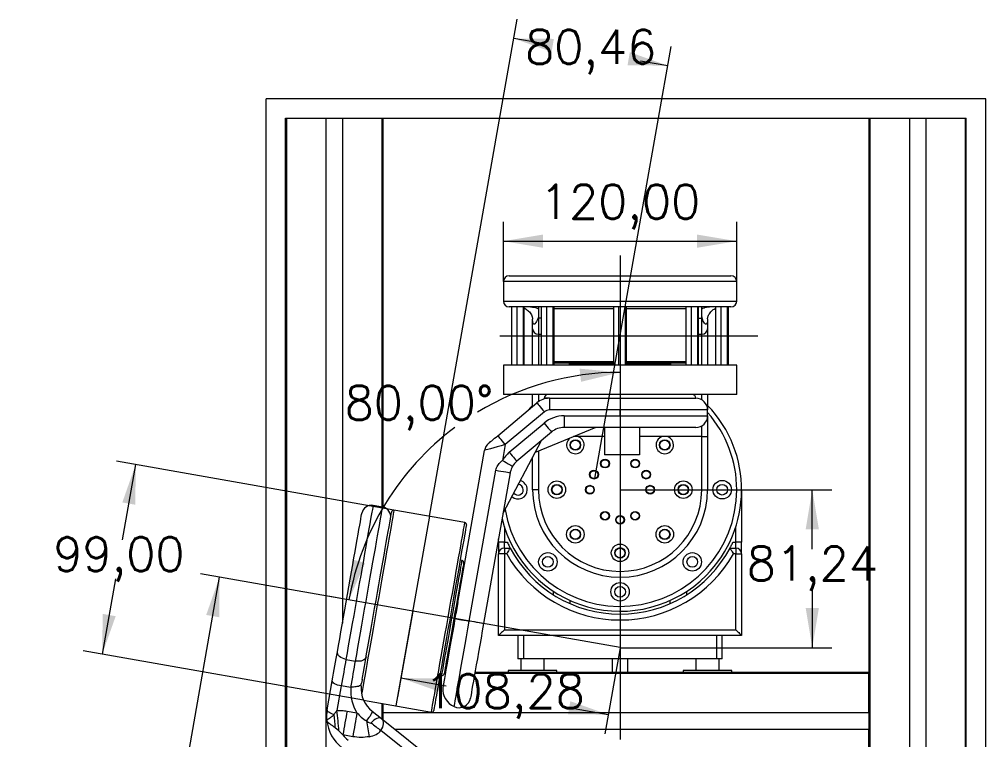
# Model space of a CAD drawing. Header units: millimetres. Extents: x 0 to 1189, y 0 to 841.
# Drawn here: x 340.1 to 439.5, y 567.4 to 641.5 of the extents above; entities that cross this region are included whole.
import ezdxf

# ---------------------------------------------------------------- set-up
doc = ezdxf.new("R2010")
doc.units = ezdxf.units.MM
doc.layers.get('0').update_dxf_attribs({"lineweight": 18})
doc.layers.add('尺寸线层', color=3, linetype='Continuous', lineweight=18)
doc.styles.get("Standard").update_dxf_attribs({"font": 'txt.shx'})
doc.dimstyles.new('ISO-25', dxfattribs={"dimtxt": 2.5, "dimasz": 2.5, "dimexe": 1.25, "dimexo": 0.625, "dimtad": 1, "dimtxsty": 'Standard', "dimcen": 2.5, "dimdle": 5, "dimadec": 0, "dimazin": 0, "dimtfac": 1, "dimtmove": 0, "dimatfit": 3, "dimfxl": 1, "dimarcsym": 0})

# ---------------------------------------------------------------- blocks, each defined once
blk = doc.blocks.new('*X2')
at = {"layer": '尺寸线层', "linetype": 'Continuous', "transparency": 16777216}
for points in [[(389.874, 618.71), (393.954, 619.39), (393.954, 618.03)], [(413.874, 618.71), (409.794, 619.39), (409.794, 618.03)]]:
    blk.add_hatch(color=0, dxfattribs=at).paths.add_polyline_path(points, flags=0)
at = {"layer": '尺寸线层', "color": 0, "linetype": 'Continuous', "transparency": 16777216}
for p, q in [((389.874, 614.548), (389.874, 620.71)), ((413.874, 614.548), (413.874, 620.71)), ((389.874, 618.71), (413.874, 618.71))]:
    blk.add_line(p, q, dxfattribs=at)
at = {"layer": '尺寸线层', "color": 0, "transparency": 16777216, "insert": (401.874, 622.234), "char_height": 3.5, "width": 24, "attachment_point": 5}
blk.add_mtext('120,00', dxfattribs=at)
blk = doc.blocks.new('*X3')
at = {"layer": '尺寸线层', "linetype": 'Continuous', "transparency": 16777216}
for points in [[(352.059, 595.738), (352.021, 591.602), (350.681, 591.838)], [(348.621, 576.238), (349.999, 580.138), (348.66, 580.375)]]:
    blk.add_hatch(color=0, dxfattribs=at).paths.add_polyline_path(points, flags=0)
at = {"layer": '尺寸线层', "color": 0, "linetype": 'Continuous', "transparency": 16777216}
for p, q in [((378.622, 591.054), (350.09, 596.085)), ((350.693, 587.988), (352.059, 595.738)), ((349.988, 583.988), (348.621, 576.238)), ((375.494, 571.5), (346.652, 576.586))]:
    blk.add_line(p, q, dxfattribs=at)
at = {"layer": '尺寸线层', "color": 0, "transparency": 16777216, "insert": (350.34, 585.988), "char_height": 3.5, "width": 20.5, "attachment_point": 5}
blk.add_mtext('99,00', dxfattribs=at)
blk = doc.blocks.new('*X4')
at = {"layer": '尺寸线层', "linetype": 'Continuous', "transparency": 16777216}
for points in [[(401.874, 605.218), (397.857, 604.246), (397.71, 605.597)], [(373.988, 581.818), (375.642, 585.605), (374.337, 585.984)]]:
    blk.add_hatch(color=0, dxfattribs=at).paths.add_polyline_path(points, flags=0)
at = {"layer": '尺寸线层', "color": 0, "linetype": 'Continuous', "transparency": 16777216}
blk.add_line((373.752, 581.86), (372.018, 582.166), dxfattribs=at)
for start, end in [(90, 121.21572), (126.91469, 170.00015)]:
    blk.add_arc((401.874, 576.901), 28.316, start, end, dxfattribs=at)
at = {"layer": '尺寸线层', "color": 0, "transparency": 16777216, "insert": (381.199, 601.541), "char_height": 3.5, "width": 24, "attachment_point": 5}
blk.add_mtext('80,00%%D', dxfattribs=at)
blk = doc.blocks.new('*X5')
at = {"layer": '尺寸线层', "linetype": 'Continuous', "transparency": 16777216}
for points in [[(390.932, 639.557), (395.068, 639.518), (394.832, 638.179)], [(406.778, 636.763), (402.878, 638.141), (402.642, 636.801)]]:
    blk.add_hatch(color=0, dxfattribs=at).paths.add_polyline_path(points, flags=0)
at = {"layer": '尺寸线层', "color": 0, "linetype": 'Continuous', "transparency": 16777216}
for p, q in [((382.266, 590.411), (391.279, 641.526)), ((393.73, 639.063), (390.932, 639.557)), ((404.319, 622.817), (407.126, 638.732)), ((403.98, 637.256), (406.778, 636.763))]:
    blk.add_line(p, q, dxfattribs=at)
at = {"layer": '尺寸线层', "color": 0, "transparency": 16777216, "insert": (398.855, 638.16), "char_height": 3.5, "width": 20.5, "attachment_point": 5}
blk.add_mtext('80,46', dxfattribs=at)
blk = doc.blocks.new('*X6')
at = {"layer": '尺寸线层', "linetype": 'Continuous', "transparency": 16777216}
for points in [[(360.686, 584.164), (359.308, 580.264), (360.647, 580.028)], [(351.57, 532.461), (351.609, 536.597), (352.948, 536.361)]]:
    blk.add_hatch(color=0, dxfattribs=at).paths.add_polyline_path(points, flags=0)
at = {"layer": '尺寸线层', "color": 0, "linetype": 'Continuous', "transparency": 16777216}
for p, q in [((373.752, 581.86), (358.717, 584.511)), ((356.481, 560.312), (360.686, 584.164)), ((355.775, 556.312), (351.57, 532.461)), ((367.836, 529.593), (349.6, 532.809))]:
    blk.add_line(p, q, dxfattribs=at)
at = {"layer": '尺寸线层', "color": 0, "transparency": 16777216, "insert": (356.128, 558.312), "char_height": 3.5, "width": 25, "attachment_point": 5}
blk.add_mtext('262,50', dxfattribs=at)
blk = doc.blocks.new('*X8')
at = {"layer": '尺寸线层', "linetype": 'Continuous', "transparency": 16777216}
for points in [[(379.333, 573.776), (383.469, 573.737), (383.233, 572.398)], [(400.66, 570.015), (396.76, 571.393), (396.524, 570.054)]]:
    blk.add_hatch(color=0, dxfattribs=at).paths.add_polyline_path(points, flags=0)
at = {"layer": '尺寸线层', "color": 0, "linetype": 'Continuous', "transparency": 16777216}
for p, q in [((380.547, 580.662), (378.985, 571.806)), ((401.874, 576.901), (400.313, 568.046)), ((383.996, 572.954), (379.333, 573.776)), ((395.996, 570.838), (400.66, 570.015))]:
    blk.add_line(p, q, dxfattribs=at)
at = {"layer": '尺寸线层', "color": 0, "transparency": 16777216, "insert": (389.996, 571.896), "char_height": 3.5, "width": 24, "attachment_point": 5}
blk.add_mtext('108,28', dxfattribs=at)
blk = doc.blocks.new('*X9')
at = {"layer": '尺寸线层', "linetype": 'Continuous', "transparency": 16777216}
for points in [[(421.643, 593.148), (420.963, 589.068), (422.323, 589.068)], [(421.643, 576.901), (420.963, 580.981), (422.323, 580.981)]]:
    blk.add_hatch(color=0, dxfattribs=at).paths.add_polyline_path(points, flags=0)
at = {"layer": '尺寸线层', "color": 0, "linetype": 'Continuous', "transparency": 16777216}
for p, q in [((401.874, 593.148), (423.643, 593.148)), ((421.643, 587.025), (421.643, 593.148)), ((421.643, 583.025), (421.643, 576.901)), ((401.874, 576.901), (423.643, 576.901))]:
    blk.add_line(p, q, dxfattribs=at)
at = {"layer": '尺寸线层', "color": 0, "transparency": 16777216, "insert": (421.643, 585.025), "char_height": 3.5, "width": 19, "attachment_point": 5}
blk.add_mtext('81,24', dxfattribs=at)

msp = doc.modelspace()

# ---------------------------------------------------------------- linework, layer by layer
at = {"color": 7, "linetype": 'Continuous', "lineweight": 15}
for p, q in [((365.474, 534.6265), (365.474, 633.3483)), ((439.474, 633.3483), (365.474, 633.3483)), ((439.474, 455.3483), (439.474, 633.3483)), ((367.474, 543.2373), (367.474, 631.3483)), ((367.474, 631.3483), (437.474, 631.3483)), ((367.574, 631.3483), (371.624, 631.3483)), ((371.624, 631.3483), (371.624, 545.2772)), ((373.324, 631.3483), (373.324, 579.434)), ((373.324, 631.3483), (377.374, 631.3483)), ((377.474, 631.3483), (377.474, 591.3577)), ((427.474, 631.3483), (427.474, 574.3483)), ((427.574, 631.3483), (431.624, 631.3483)), ((431.624, 631.3483), (431.624, 455.3483)), ((433.324, 631.3483), (437.374, 631.3483)), ((433.324, 631.3483), (433.324, 455.3483)), ((437.474, 455.3483), (437.474, 631.3483)), ((389.874, 614.5483), (389.874, 612.5483)), ((390.474, 615.1483), (413.274, 615.1483)), ((413.874, 612.5483), (413.874, 614.5483)), ((413.274, 611.9483), (390.474, 611.9483)), ((390.7313, 605.9483), (390.7313, 611.9483)), ((391.2928, 605.9483), (391.2928, 611.9483)), ((391.9355, 605.9483), (391.9355, 611.9483)), ((392.0167, 605.9483), (392.0167, 611.9483)), ((393.474, 611.9483), (393.474, 610.7939)), ((393.7969, 605.9483), (393.7969, 611.9483)), ((394.3426, 605.9483), (394.3426, 611.9483)), ((394.9951, 605.9483), (394.9951, 611.9483)), ((395.1019, 605.9483), (395.1019, 611.9483)), ((401.2191, 605.9483), (401.2191, 611.9483)), ((401.7607, 605.9483), (401.7607, 611.9483)), ((402.4156, 605.9483), (402.4156, 611.9483)), ((402.5288, 605.9483), (402.5288, 611.9483)), ((408.6559, 605.9483), (408.6559, 611.9483)), ((409.2175, 605.9483), (409.2175, 611.9483)), ((409.8602, 605.9483), (409.8602, 611.9483)), ((409.9413, 605.9483), (409.9413, 611.9483)), ((410.274, 610.7939), (410.274, 611.9483)), ((411.7282, 605.9483), (411.7282, 611.9483)), ((412.2851, 605.9483), (412.2851, 611.9483)), ((412.9309, 605.9483), (412.9309, 611.9483)), ((413.0197, 605.9483), (413.0197, 611.9483)), ((392.874, 609.6873), (392.874, 610.703)), ((393.7969, 610.7939), (393.474, 610.7939)), ((409.9413, 610.7939), (410.274, 610.7939)), ((410.874, 610.703), (410.874, 609.6873)), ((392.874, 605.9483), (392.874, 609.6873)), ((410.874, 609.6873), (410.874, 605.9483)), ((393.474, 609.1483), (393.7969, 609.1483)), ((409.9413, 609.1483), (410.274, 609.1483)), ((389.874, 605.9483), (389.874, 602.9483)), ((410.3593, 605.9483), (389.874, 605.9483)), ((401.2191, 606.1483), (395.1019, 606.1483)), ((396.674, 606.0483), (396.674, 605.9483)), ((408.6559, 606.1483), (402.5288, 606.1483)), ((407.074, 605.9483), (407.074, 606.0483)), ((413.874, 605.9483), (410.3593, 605.9483)), ((413.874, 602.9483), (413.874, 605.9483)), ((410.3593, 602.9483), (389.874, 602.9483)), ((392.874, 601.7092), (392.874, 602.9483)), ((394.074, 602.5483), (394.074, 602.4821)), ((394.6019, 602.5483), (401.874, 602.5483)), ((394.6019, 602.5483), (394.6019, 601.3483)), ((401.874, 602.5483), (401.874, 601.3483)), ((401.874, 602.5483), (409.674, 602.5483)), ((413.874, 602.9483), (410.3593, 602.9483)), ((410.874, 602.9483), (410.874, 601.3483)), ((389.2937, 598.705), (393.3163, 602.0804)), ((401.874, 601.3483), (394.6019, 601.3483)), ((410.874, 601.3483), (401.874, 601.3483)), ((401.874, 600.7483), (401.874, 601.3483)), ((410.874, 600.7483), (410.874, 601.3483)), ((394.0877, 601.1611), (390.0651, 597.7858)), ((396.1192, 600.7483), (401.874, 600.7483)), ((396.1192, 600.7483), (396.1192, 599.5483)), ((401.874, 600.7483), (401.874, 599.5483)), ((401.874, 600.7483), (410.874, 600.7483)), ((410.874, 600.7483), (410.874, 598.6072)), ((390.483, 596.9963), (394.0623, 599.9997)), ((399.3913, 599.5483), (393.1304, 596.9785)), ((401.874, 599.5483), (396.1192, 599.5483)), ((400.274, 599.5483), (400.274, 596.7257)), ((409.674, 599.5483), (401.874, 599.5483)), ((403.874, 599.5483), (403.874, 596.7257)), ((394.8336, 599.0804), (391.2543, 596.077)), ((397.5343, 598.6072), (397.0984, 598.6072)), ((406.7267, 598.6072), (406.2137, 598.6072)), ((410.274, 598.6072), (406.7267, 598.6072)), ((410.274, 598.6072), (410.874, 598.6072)), ((410.274, 593.1483), (410.274, 598.6072)), ((410.874, 598.6072), (410.874, 593.1483)), ((390.0651, 597.7858), (389.7788, 596.1625)), ((393.7609, 598.1802), (389.8284, 590.6851)), ((385.1727, 581.5574), (387.9299, 597.1941)), ((392.874, 593.1483), (392.874, 596.4898)), ((403.874, 596.7257), (400.274, 596.7257)), ((386.3573, 579.6373), (389.0931, 595.1527)), ((390.5703, 594.8922), (387.8345, 579.3768)), ((393.474, 593.1483), (392.874, 593.1483)), ((410.274, 593.1483), (410.874, 593.1483)), ((414.3643, 592.6558), (414.374, 592.5483)), ((414.374, 593.1483), (414.374, 592.5483)), ((414.374, 592.5483), (414.374, 587.7483)), ((377.4578, 591.3607), (376.473, 591.5344)), ((385.9098, 589.7689), (378.6222, 591.0539)), ((389.374, 587.7483), (389.374, 588.1077)), ((389.974, 587.7483), (389.374, 587.7483)), ((389.374, 587.7483), (389.374, 586.5483)), ((389.974, 587.1483), (389.974, 587.7483)), ((389.974, 587.7483), (390.2688, 587.7483)), ((413.4792, 587.7483), (413.774, 587.7483)), ((413.774, 587.1483), (413.774, 587.7483)), ((414.374, 587.7483), (413.774, 587.7483)), ((414.374, 586.5483), (414.374, 587.7483)), ((389.974, 586.5483), (389.374, 586.5483)), ((389.374, 578.1483), (389.374, 586.5483)), ((389.974, 587.1483), (389.974, 586.5483)), ((389.974, 587.1483), (390.5673, 587.1483)), ((390.2121, 586.5483), (389.974, 586.5483)), ((389.974, 586.5483), (389.974, 578.7483)), ((413.1806, 587.1483), (413.774, 587.1483)), ((413.774, 586.5483), (413.5359, 586.5483)), ((413.774, 587.1483), (413.774, 586.5483)), ((413.774, 578.7483), (413.774, 586.5483)), ((413.774, 586.5483), (414.374, 586.5483)), ((414.374, 586.5483), (414.374, 578.1483)), ((385.6265, 585.8587), (385.4296, 585.8934)), ((401.874, 584.7483), (401.874, 584.1483)), ((385.592, 583.9354), (385.5109, 584.0513)), ((395.0368, 582.3274), (395.0368, 582.684)), ((408.7112, 582.684), (408.7112, 582.3274)), ((396.7112, 581.7643), (396.7112, 581.4357)), ((407.0368, 581.4357), (407.0368, 581.7643)), ((389.974, 578.7483), (413.774, 578.7483)), ((414.374, 578.1483), (389.374, 578.1483)), ((391.374, 578.1483), (391.374, 575.7483)), ((391.974, 575.7483), (391.974, 578.1483)), ((411.774, 578.1483), (411.774, 575.7483)), ((412.374, 575.7483), (412.374, 578.1483)), ((373.6804, 575.6964), (374.6652, 575.5227)), ((384.0523, 575.7789), (384.1681, 575.86)), ((384.1508, 575.7616), (384.1629, 575.7594)), ((391.974, 575.7483), (391.374, 575.7483)), ((391.674, 575.7483), (391.674, 574.5483)), ((411.774, 575.7483), (391.974, 575.7483)), ((394.074, 574.5483), (394.074, 575.7483)), ((401.074, 575.7483), (401.074, 574.3483)), ((402.674, 574.3483), (402.674, 575.7483)), ((409.674, 575.7483), (409.674, 574.5483)), ((412.374, 575.7483), (411.774, 575.7483)), ((412.074, 574.5483), (412.074, 575.7483)), ((390.374, 574.5483), (390.374, 574.3483)), ((392.874, 574.5483), (390.374, 574.5483)), ((395.374, 574.5483), (392.874, 574.5483)), ((395.374, 574.3483), (395.374, 574.5483)), ((408.374, 574.5483), (408.374, 574.3483)), ((410.874, 574.5483), (408.374, 574.5483)), ((413.374, 574.5483), (410.874, 574.5483)), ((413.374, 574.3483), (413.374, 574.5483)), ((371.75, 570.5072), (372.2751, 573.4857)), ((383.3458, 574.0757), (383.5427, 574.041)), ((383.9141, 574.3483), (383.8, 574.3483)), ((427.474, 574.3483), (386.9478, 574.3483)), ((427.474, 574.2483), (427.474, 574.3483)), ((427.474, 570.1983), (427.474, 574.2483)), ((373.1982, 572.9617), (372.754, 570.4428)), ((374.183, 572.788), (373.1982, 572.9617)), ((375.2406, 572.9323), (375.245, 573.0524)), ((375.245, 573.0524), (375.2776, 573.2371)), ((375.2776, 573.2371), (375.2776, 573.2371)), ((375.4944, 571.5), (382.4716, 570.2697)), ((377.474, 571.1509), (377.474, 570.1983)), ((373.7925, 570.3746), (374.8176, 570.1939)), ((376.3613, 570.3796), (377.3279, 569.6077)), ((377.3279, 569.6077), (382.9052, 565.1537)), ((427.474, 570.1983), (377.474, 570.1983)), ((377.474, 570.1983), (377.474, 569.491)), ((427.474, 570.1983), (427.474, 568.4983)), ((372.9596, 568.3354), (372.5811, 568.6643)), ((427.474, 568.4983), (378.7171, 568.4983)), ((427.474, 564.4483), (427.474, 568.4983)), ((373.36, 567.9219), (372.9596, 568.3354)), ((374.3851, 567.7411), (373.36, 567.9219)), ((382.2812, 564.3723), (377.269, 568.375))]:
    msp.add_line(p, q, dxfattribs=at)
at = {"color": 8, "linetype": 'Continuous', "lineweight": 15}
for p, q in [((367.574, 631.3483), (367.574, 543.3592)), ((377.374, 631.3483), (377.374, 591.3755)), ((427.574, 631.3483), (427.574, 455.3483)), ((437.374, 631.3483), (437.374, 455.3483)), ((413.874, 614.5483), (389.874, 614.5483)), ((389.874, 612.5483), (413.874, 612.5483)), ((401.2191, 611.7483), (395.1019, 611.7483)), ((408.6559, 611.7483), (402.5288, 611.7483)), ((393.474, 610.7939), (393.474, 609.1483)), ((410.274, 609.1483), (410.274, 610.7939)), ((393.474, 609.1483), (393.474, 605.9483)), ((410.274, 605.9483), (410.274, 609.1483)), ((395.1019, 606.3483), (401.2191, 606.3483)), ((402.5288, 606.3483), (408.6559, 606.3483)), ((401.2191, 606.0483), (396.674, 606.0483)), ((407.074, 606.0483), (402.5288, 606.0483)), ((393.474, 602.9483), (393.474, 602.1999)), ((394.6019, 602.5483), (394.074, 602.5483)), ((410.274, 602.3875), (410.274, 602.9483)), ((410.274, 598.6072), (410.274, 599.7091)), ((400.274, 598.6072), (397.5343, 598.6072)), ((406.2137, 598.6072), (403.874, 598.6072)), ((393.474, 597.1195), (393.474, 593.1483)), ((414.374, 592.5483), (414.3596, 592.5483)), ((389.974, 589.3221), (389.974, 587.7483)), ((413.774, 587.7483), (413.774, 589.3221)), ((383.8965, 574.2483), (383.7824, 574.2483)), ((427.474, 574.2483), (386.9302, 574.2483)), ((377.374, 571.1685), (377.374, 569.5709))]:
    msp.add_line(p, q, dxfattribs=at)
for p, q in [((399.2915, 594.3024), (404.3193, 622.8165)), ((401.874, 617.2431), (401.874, 567.4731)), ((416.0505, 608.9483), (389.5206, 608.9483)), ((382.266, 590.4114), (378.8278, 570.9122)), ((401.874, 576.9013), (373.7517, 581.8599))]:
    msp.add_line(p, q)
at = {"color": 7, "linetype": 'Continuous', "lineweight": 15}
for points in [[(392.874, 601.823), (392.707, 601.6463), (392.4277, 601.3347)], [(393.3163, 602.0804), (393.3312, 602.0627), (393.3751, 602.0104), (393.4463, 601.9255), (393.5423, 601.8112), (393.6592, 601.6719), (393.7925, 601.5129), (393.9372, 601.3405), (394.0877, 601.1611)], [(394.0623, 599.9997), (394.2128, 599.8203), (394.3575, 599.6479), (394.4908, 599.4889), (394.6077, 599.3496), (394.7037, 599.2353), (394.7749, 599.1504), (394.8188, 599.0981), (394.8336, 599.0804)], [(388.3403, 597.905), (388.3548, 597.9172), (388.3978, 597.9533), (388.4681, 598.0122), (388.5634, 598.0922), (388.6809, 598.1908), (388.817, 598.305), (388.9676, 598.4314), (389.1282, 598.5661), (389.2937, 598.705)], [(390.0651, 597.7858), (389.9146, 597.9651), (389.7699, 598.1375), (389.6365, 598.2965), (389.5196, 598.4358), (389.4237, 598.5501), (389.3524, 598.635), (389.3085, 598.6874), (389.2937, 598.705)], [(390.0651, 597.7858), (389.6485, 597.6704), (389.248, 597.5594), (388.8788, 597.4571), (388.5553, 597.3674), (388.2897, 597.2938), (388.0924, 597.2392), (387.9709, 597.2055), (387.9299, 597.1941)], [(390.483, 596.9963), (390.6335, 596.8169), (390.7782, 596.6445), (390.9115, 596.4855), (391.0284, 596.3462), (391.1243, 596.2319), (391.1956, 596.147), (391.2395, 596.0946), (391.2543, 596.077)], [(389.7788, 596.1625), (389.9808, 596.0442), (390.1751, 595.9304), (390.3541, 595.8255), (390.511, 595.7336), (390.6397, 595.6581), (390.7354, 595.6021), (390.7943, 595.5676), (390.8142, 595.5559)], [(389.0931, 595.1527), (389.3593, 595.1057), (389.627, 595.0585), (389.8824, 595.0135), (390.1122, 594.973), (390.3046, 594.9391), (390.4496, 594.9135), (390.5397, 594.8976), (390.5703, 594.8922)], [(372.8012, 576.469), (372.9152, 577.1156), (373.0358, 577.7996), (373.1621, 578.5159), (373.293, 579.2585), (373.4276, 580.0218), (373.5648, 580.7996), (373.7034, 581.5858), (373.8424, 582.3742), (373.9807, 583.1585), (374.1172, 583.9325), (374.2508, 584.6901), (374.3804, 585.4253), (374.5051, 586.1324), (374.6238, 586.8056), (374.7356, 587.4396), (374.8396, 588.0295), (374.935, 588.5706), (375.0211, 589.0586), (375.0971, 589.4897), (375.1624, 589.8603), (375.2166, 590.1677), (375.2592, 590.4093), (375.2899, 590.5832), (375.3084, 590.6882), (375.3146, 590.7232)], [(375.3482, 573.6374), (375.3828, 573.834), (375.4773, 574.3698), (375.5809, 574.9572), (375.6928, 575.5919), (375.8122, 576.2691), (375.9382, 576.9839), (376.07, 577.7309), (376.2064, 578.5046), (376.3465, 579.2993), (376.4893, 580.1091), (376.6337, 580.928), (376.7786, 581.75), (376.923, 582.5689), (377.0658, 583.3787), (377.2059, 584.1734), (377.3424, 584.9471), (377.4741, 585.6941), (377.6001, 586.4089), (377.7195, 587.0861), (377.8314, 587.7208), (377.935, 588.3082), (378.0295, 588.844), (378.1142, 589.3243), (378.1885, 589.7454), (378.2517, 590.1044), (378.3036, 590.3984), (378.3436, 590.6253), (378.3715, 590.7835), (378.387, 590.8718), (378.3906, 590.8916)], [(386.0721, 589.5372), (386.0686, 589.5173), (386.053, 589.429), (386.0251, 589.2708), (385.9851, 589.0439), (385.9332, 588.7499), (385.87, 588.391), (385.7957, 587.9698), (385.711, 587.4896), (385.6165, 586.9538), (385.5129, 586.3663), (385.401, 585.7316), (385.2816, 585.0544), (385.1556, 584.3397), (385.0239, 583.5927), (384.8874, 582.819), (384.7473, 582.0242), (384.6045, 581.2144), (384.4601, 580.3955), (384.3152, 579.5736), (384.1708, 578.7547), (384.028, 577.9449), (383.8879, 577.1502), (383.7515, 576.3765), (383.6197, 575.6294), (383.4937, 574.9147), (383.3743, 574.2375), (383.2624, 573.6028), (383.1588, 573.0153), (383.0643, 572.4795), (382.9796, 571.9993), (382.9054, 571.5781), (382.8421, 571.2192), (382.7903, 570.9252), (382.7502, 570.6983), (382.7224, 570.5401), (382.7068, 570.4518), (382.7033, 570.4319)], [(385.7888, 585.627), (385.7884, 585.6248), (385.7792, 585.5729), (385.7579, 585.4522), (385.7248, 585.2643), (385.6802, 585.0115), (385.6248, 584.6969), (385.559, 584.3242), (385.4839, 583.898), (385.4002, 583.4234), (385.309, 582.9063), (385.2114, 582.3528), (385.1086, 581.7697), (385.0018, 581.1642), (384.8924, 580.5435), (384.7816, 579.9151)], [(384.1508, 575.7616), (384.157, 575.7969), (384.1756, 575.9025), (384.2063, 576.0764), (384.2485, 576.3157), (384.3015, 576.6163), (384.3644, 576.973), (384.4361, 577.3798), (384.5154, 577.8296), (384.601, 578.3149), (384.6913, 578.8272), (384.7849, 579.3579), (384.8801, 579.8977), (384.9753, 580.4376), (385.0688, 580.9683), (385.1592, 581.4806), (385.1727, 581.5574)], [(384.8923, 579.8956), (384.7612, 579.1521), (384.6315, 578.4168), (384.5047, 577.6977), (384.3822, 577.0027), (384.2652, 576.3393), (384.1551, 575.715), (384.0531, 575.1364), (383.9603, 574.61), (383.8777, 574.1414), (383.8062, 573.736), (383.7466, 573.398), (383.6995, 573.1312), (383.6656, 572.9385), (383.645, 572.822), (383.6381, 572.7831)], [(384.7816, 579.9151), (384.6708, 579.2867), (384.5613, 578.666), (384.4546, 578.0605), (384.3518, 577.4774), (384.2542, 576.9239), (384.163, 576.4068), (384.0793, 575.9322), (384.0042, 575.506), (383.9384, 575.1333), (383.883, 574.8187), (383.8384, 574.5659), (383.8053, 574.378), (383.784, 574.2573), (383.7748, 574.2054), (383.7744, 574.2032)], [(384.8055, 570.8365), (384.8121, 570.8741), (384.8319, 570.9864), (384.8647, 571.1725), (384.9103, 571.4308), (384.9682, 571.7592), (385.0379, 572.1547), (385.1189, 572.6141), (385.2105, 573.1334), (385.3118, 573.7082), (385.4221, 574.3336), (385.5404, 575.0043), (385.6656, 575.7144), (385.7967, 576.4581), (385.9326, 577.2288), (386.0721, 578.0201), (386.2141, 578.8252), (386.3573, 579.6373)], [(384.8923, 579.8956), (384.9474, 579.8859), (385.0457, 579.8685), (385.185, 579.844), (385.3621, 579.8127), (385.573, 579.7756), (385.8129, 579.7333), (386.0763, 579.6868), (386.3573, 579.6373)], [(387.8345, 579.3768), (387.8039, 579.3822), (387.7138, 579.3981), (387.5688, 579.4236), (387.3764, 579.4576), (387.1466, 579.4981), (386.8912, 579.5431), (386.6235, 579.5903), (386.3573, 579.6373)], [(387.8345, 579.3768), (387.7022, 578.6263), (387.5711, 577.8831), (387.4426, 577.1542), (387.3179, 576.4468), (387.1981, 575.7676), (387.0845, 575.1231), (386.978, 574.5196), (386.8799, 573.9628), (386.7909, 573.4583), (386.712, 573.0107), (386.6439, 572.6244), (386.5872, 572.3031), (386.5426, 572.05), (386.5104, 571.8674), (386.491, 571.7572), (386.4845, 571.7203)], [(389.974, 578.7483), (389.8698, 578.6441), (389.7688, 578.5431), (389.674, 578.4483), (389.5883, 578.3626), (389.5144, 578.2887), (389.4544, 578.2287), (389.4102, 578.1845), (389.3831, 578.1574), (389.374, 578.1483)], [(413.774, 578.7483), (413.8782, 578.6441), (413.9792, 578.5431), (414.074, 578.4483), (414.1597, 578.3626), (414.2336, 578.2887), (414.2936, 578.2287), (414.3378, 578.1845), (414.3649, 578.1574), (414.374, 578.1483)], [(372.2751, 573.4857), (372.3453, 573.8833), (372.4143, 574.2749), (372.4822, 574.6599), (372.5488, 575.0378), (372.6141, 575.4082), (372.678, 575.7705), (372.7404, 576.1242), (372.8012, 576.469)], [(373.6804, 575.6964), (373.4903, 575.7418), (373.3115, 575.8084), (373.151, 575.8938), (373.0149, 575.9946), (372.9085, 576.107), (372.8357, 576.2266), (372.7995, 576.3488), (372.8012, 576.469)], [(373.6804, 575.6964), (373.6246, 575.3803), (373.5675, 575.056), (373.5089, 574.7239), (373.449, 574.3844), (373.388, 574.038), (373.3257, 573.6851), (373.2624, 573.3262), (373.1982, 572.9617)], [(374.183, 572.788), (374.2472, 573.1525), (374.3105, 573.5114), (374.3728, 573.8644), (374.4338, 574.2108), (374.4937, 574.5503), (374.5523, 574.8824), (374.6094, 575.2067), (374.6652, 575.5227)], [(375.7556, 575.9481), (375.7161, 575.8346), (375.6402, 575.7321), (375.531, 575.6446), (375.3925, 575.5754), (375.2301, 575.5272), (375.0501, 575.5019), (374.8593, 575.5004), (374.6652, 575.5227)], [(373.1982, 572.9617), (373.0072, 573.0023), (372.826, 573.0548), (372.6614, 573.1172), (372.5199, 573.1871), (372.4068, 573.2618), (372.3265, 573.3384), (372.282, 573.414), (372.2751, 573.4857)], [(375.3532, 573.6662), (375.3431, 573.6087), (375.2799, 573.2504)], [(383.6459, 572.8269), (383.6452, 572.8245), (383.6381, 572.7831)], [(372.4583, 570.0299), (372.3032, 570.0755), (372.1603, 570.1285), (372.0338, 570.1873), (371.9272, 570.2503), (371.8434, 570.3156), (371.785, 570.3815), (371.7536, 570.4459), (371.75, 570.5072)], [(373.7925, 570.3746), (373.7404, 570.0792), (373.6875, 569.7794), (373.634, 569.4757), (373.5799, 569.1688), (373.5253, 568.8594), (373.4704, 568.548), (373.4152, 568.2352), (373.36, 567.9219)], [(374.8176, 570.1939), (374.7655, 569.8985), (374.7126, 569.5986), (374.6591, 569.295), (374.605, 568.9881), (374.5504, 568.6786), (374.4955, 568.3672), (374.4404, 568.0545), (374.3851, 567.7411)], [(376.3613, 570.3796), (376.3768, 570.3375), (376.3627, 570.2611), (376.3195, 570.1539), (376.2493, 570.0209), (376.1553, 569.8683), (376.0419, 569.7031), (375.9144, 569.5331), (375.7786, 569.3661)], [(375.7786, 569.3661), (375.8143, 569.1662), (375.8501, 568.965), (375.8862, 568.7627), (375.9224, 568.5595), (375.9587, 568.3556), (375.9952, 568.1512), (376.0317, 567.9464), (376.0682, 567.7414)], [(376.288, 569.1584), (376.4096, 569.0613), (376.5315, 568.9639), (376.6539, 568.8662), (376.7765, 568.7683), (376.8994, 568.6701), (377.0225, 568.5718), (377.1457, 568.4734), (377.269, 568.375)]]:
    msp.add_lwpolyline(points, dxfattribs=at)
at = {"color": 8, "linetype": 'Continuous', "lineweight": 15}
for points in [[(376.473, 591.5344), (376.4715, 591.5257), (376.4593, 591.4564), (376.4349, 591.3183), (376.3986, 591.1123), (376.3506, 590.84), (376.2912, 590.5032), (376.2209, 590.1043), (376.1401, 589.6461), (376.0494, 589.1318), (375.9495, 588.5651), (375.841, 587.95), (375.7248, 587.2907), (375.6016, 586.592), (375.4723, 585.8586), (375.3378, 585.096), (375.1991, 584.3093), (375.0571, 583.5041), (374.9129, 582.6862), (374.7674, 581.8611), (374.6217, 581.0349), (374.4768, 580.2132), (374.3338, 579.4019), (374.1935, 578.6068), (374.0572, 577.8333), (373.9256, 577.0869), (373.7997, 576.3729), (373.6804, 575.6964)], [(374.6652, 575.5227), (374.7845, 576.1993), (374.9104, 576.9132), (375.042, 577.6596), (375.1784, 578.4331), (375.3186, 579.2283), (375.4616, 580.0396), (375.6065, 580.8612), (375.7522, 581.6875), (375.8977, 582.5125), (376.0419, 583.3305), (376.1839, 584.1356), (376.3226, 584.9223), (376.4571, 585.685), (376.5864, 586.4183), (376.7096, 587.117), (376.8258, 587.7763), (376.9343, 588.3915), (377.0342, 588.9582), (377.1249, 589.4724), (377.2057, 589.9306), (377.276, 590.3295), (377.3354, 590.6664), (377.3834, 590.9387), (377.4197, 591.1447), (377.4441, 591.2828), (377.4563, 591.3521), (377.4578, 591.3607)], [(378.6222, 591.0539), (378.6207, 591.0451), (378.6083, 590.9749), (378.5837, 590.8351), (378.5469, 590.6265), (378.4983, 590.3508), (378.4382, 590.0099), (378.367, 589.6064), (378.2853, 589.1429), (378.1936, 588.623), (378.0927, 588.0504), (377.9831, 587.4292), (377.8658, 586.7638), (377.7415, 586.0591), (377.6112, 585.3202), (377.4758, 584.5523), (377.3363, 583.761), (377.1937, 582.952), (377.0489, 582.1311), (376.9031, 581.3043), (376.7573, 580.4775), (376.6126, 579.6566), (376.47, 578.8476), (376.3304, 578.0563), (376.195, 577.2884), (376.0647, 576.5495), (375.9405, 575.8448), (375.8231, 575.1794), (375.7136, 574.5582), (375.6126, 573.9855), (375.521, 573.4656), (375.4393, 573.0022), (375.3681, 572.5986), (375.308, 572.2578), (375.2889, 572.1494)], [(382.4716, 570.2697), (382.4731, 570.2785), (382.4855, 570.3487), (382.5102, 570.4885), (382.5469, 570.697), (382.5956, 570.9727), (382.6557, 571.3136), (382.7268, 571.7172), (382.8085, 572.1806), (382.9002, 572.7005), (383.0012, 573.2732), (383.1107, 573.8944), (383.228, 574.5598), (383.3523, 575.2644), (383.4826, 576.0034), (383.618, 576.7713), (383.7575, 577.5626), (383.9002, 578.3716), (384.0449, 579.1925), (384.1907, 580.0193), (384.3365, 580.8461), (384.4812, 581.667), (384.6239, 582.476), (384.7634, 583.2673), (384.8988, 584.0352), (385.0291, 584.7741), (385.1534, 585.4788), (385.2707, 586.1442), (385.3802, 586.7654), (385.4812, 587.338), (385.5729, 587.8579), (385.6546, 588.3213), (385.7258, 588.725), (385.7859, 589.0658), (385.8345, 589.3415), (385.8712, 589.5501), (385.8959, 589.6899), (385.9083, 589.7601), (385.9098, 589.7689)], [(384.5846, 579.9498), (384.6973, 580.5887), (384.8086, 581.22), (384.9173, 581.8365), (385.0221, 582.4309), (385.1218, 582.9961), (385.2152, 583.5257), (385.3011, 584.0133), (385.3787, 584.4533), (385.447, 584.8405), (385.5052, 585.1704), (385.5525, 585.439), (385.5885, 585.6433), (385.6128, 585.7808), (385.625, 585.85), (385.6265, 585.8587)], [(383.5427, 574.041), (383.5443, 574.0497), (383.5565, 574.1188), (383.5807, 574.2564), (383.6167, 574.4606), (383.6641, 574.7293), (383.7223, 575.0591), (383.7905, 575.4463), (383.8681, 575.8863), (383.9541, 576.374), (384.0475, 576.9035), (384.1472, 577.4688), (384.252, 578.0631), (384.3607, 578.6796), (384.472, 579.311), (384.5846, 579.9498)]]:
    msp.add_lwpolyline(points, dxfattribs=at)
at = {"color": 7, "linetype": 'Continuous', "lineweight": 15}
for centre, radius in [((397.2778, 597.7445), 0.54), ((397.2778, 597.7445), 0.5), ((406.4702, 597.7445), 0.54), ((406.4702, 597.7445), 0.5), ((400.324, 595.833), 0.45), ((400.324, 595.833), 0.4), ((403.424, 595.833), 0.45), ((403.424, 595.833), 0.4), ((399.1893, 594.6983), 0.45), ((399.1893, 594.6983), 0.4), ((404.5587, 594.6983), 0.45), ((404.5587, 594.6983), 0.4), ((395.374, 593.1483), 0.9), ((395.374, 593.1483), 0.54), ((395.374, 593.1483), 0.5), ((398.774, 593.1483), 0.45), ((398.774, 593.1483), 0.4), ((404.974, 593.1483), 0.45), ((404.974, 593.1483), 0.4), ((408.374, 593.1483), 0.9), ((408.374, 593.1483), 0.54), ((408.374, 593.1483), 0.5), ((412.374, 593.1483), 0.95), ((412.374, 593.1483), 0.55), ((400.324, 590.4636), 0.45), ((400.324, 590.4636), 0.4), ((401.874, 590.0483), 0.45), ((401.874, 590.0483), 0.4), ((403.424, 590.4636), 0.45), ((403.424, 590.4636), 0.4), ((397.2778, 588.5521), 0.9), ((406.4702, 588.5521), 0.9), ((397.2778, 588.5521), 0.54), ((397.2778, 588.5521), 0.5), ((406.4702, 588.5521), 0.54), ((406.4702, 588.5521), 0.5), ((401.874, 586.6483), 0.9), ((394.4494, 585.7237), 0.95), ((401.874, 586.6483), 0.54), ((401.874, 586.6483), 0.5), ((409.2986, 585.7237), 0.95), ((394.4494, 585.7237), 0.55), ((409.2986, 585.7237), 0.55), ((401.874, 582.6483), 0.95), ((401.874, 582.6483), 0.55)]:
    msp.add_circle(centre, radius, dxfattribs=at)
for centre, radius, start, end in [((390.474, 614.5483), 0.6, 90, 180), ((413.274, 614.5483), 0.6, 0, 90), ((390.474, 612.5483), 0.6, 180, 270), ((413.274, 612.5483), 0.6, 270, 0), ((396.574, 606.0483), 0.1, 0, 90), ((407.174, 606.0483), 0.1, 90, 180), ((394.6019, 600.5483), 2, 90, 130), ((394.474, 602.5483), 0.4, 90, 180), ((409.274, 602.5483), 0.4, 0, 90), ((409.674, 601.3483), 1.2, 0, 90), ((394.6019, 600.5483), 0.8, 90, 130), ((401.874, 593.1483), 12.5, 315, 43.94552), ((396.1192, 597.5483), 3.2, 90, 130), ((409.674, 600.7483), 1.2, 270, 0), ((401.874, 593.1483), 12, 0, 41.409622), ((396.1192, 597.5483), 2, 90, 130), ((397.2778, 597.7445), 0.9, 128.070285, 73.442793), ((406.4702, 597.7445), 0.9, 106.557207, 73.442793), ((389.1117, 596.9858), 1.2, 130, 170), ((392.5399, 594.5449), 3.2, 130, 149.635865), ((392.5399, 594.5449), 2, 130, 149.635865), ((391.374, 593.1483), 0.55, 360, 86.369662), ((391.374, 593.1483), 0.95, 0, 75.964994), ((401.874, 593.1483), 12, 189.800788, 0), ((391.374, 593.1483), 0.95, 228.666695, 360), ((391.374, 593.1483), 0.55, 218.262027, 0), ((401.874, 593.1483), 9, 180, 270), ((401.874, 593.1483), 8.4, 180, 270), ((401.874, 593.1483), 8.4, 270, 0), ((401.874, 593.1483), 9, 270, 0), ((376.2994, 590.5496), 1, 80, 170), ((377.2842, 590.3759), 1, 350, 80), ((378.5875, 590.8569), 0.2, 80, 170), ((385.8751, 589.5719), 0.2, 350, 80), ((401.874, 593.1483), 12.5, 193.825001, 315), ((389.974, 586.5483), 0.6, 90, 180), ((401.874, 593.1483), 13.4, 209.507489, 330.492511), ((401.874, 593.1483), 12.8, 207.953187, 332.046813), ((413.774, 586.5483), 0.6, 0, 90), ((385.5918, 585.6617), 0.2, 350, 80), ((383.5775, 574.2379), 0.2, 260, 350), ((378.1716, 572.3735), 4, 173.704315, 213.017814), ((378.2334, 572.7238), 3, 176.014571, 231.38954), ((385.6342, 572.6568), 2, 176.37937, 245.522488), ((385.3027, 571.9287), 1.2, 245.522488, 350), ((375.6892, 569.8126), 4, 170, 185.370181), ((350.486, 567.3654), 22.1333, 3.364152, 6.914112), ((304.0085, 562.6717), 69.1834, 4.69584, 6.449453), ((382.5063, 570.4667), 0.2, 260, 350), ((375.6892, 569.8126), 4, 185.370181, 233.434949), ((375.6892, 569.8126), 3, 219.067894, 233.434949)]:
    msp.add_arc(centre, radius, start, end, dxfattribs=at)
for centre, major_axis, ratio, start_param, end_param in [((393.474, 609.6872), (0.6, 0), 0.8982243, 3.1415927, 4.712389), ((410.274, 609.6872), (0.6, 0), 0.8982243, 4.712389, 6.2831853), ((376.7039, 568.8263), (0.624, 0.7814), 0.5321679, 0, 1.5707963), ((376.7039, 568.8263), (0.624, 0.7814), 0.7232378, 4.712389, 6.2831853), ((342.4127, 596.2108), (33.8753, -27.0524), 0.0230672, 6.1270005, 6.2831853), ((342.4127, 596.2108), (34.8563, -27.8358), 0.1793437, 6.1270005, 6.2831853)]:
    msp.add_ellipse(centre, major_axis=major_axis, ratio=ratio, start_param=start_param, end_param=end_param, dxfattribs=at)
for points, knots in [([(392.0167, 611.8338), (392.0472, 611.8187), (392.1333, 611.7762), (392.3197, 611.6506), (392.4819, 611.5081), (392.631, 611.3341), (392.7385, 611.1622), (392.8223, 610.9582), (392.8574, 610.8333), (392.8738, 610.7505), (392.8757, 610.6987), (392.8761, 610.704), (392.8761, 610.7047)], [0, 0, 0, 0, 0.0879742, 0.2483074, 0.4491227, 0.6600584, 0.9133186, 1.0882075, 1.1996746, 1.3069468, 1.4578407, 1.4823491, 1.4823491, 1.4823491, 1.4823491]), ([(392.6639, 611.9483), (392.8027, 611.9412), (393.0846, 611.9267), (393.3804, 611.8425), (393.4529, 611.735), (393.474, 611.7037)], [0, 0, 0, 0, 0.35831694, 0.72742759, 0.87880949, 0.87880949, 0.87880949, 0.87880949]), ([(410.274, 611.7264), (410.2852, 611.7402), (410.3372, 611.8041), (410.5082, 611.8768), (410.768, 611.9386), (410.978, 611.945), (411.0841, 611.9483)], [0, 0, 0, 0, 0.07117481, 0.32869213, 0.59258675, 0.86215824, 0.86215824, 0.86215824, 0.86215824]), ([(410.8721, 610.7079), (410.8721, 610.7079), (410.872, 610.7079), (410.8782, 610.7801), (410.9057, 610.899), (410.9799, 611.0961), (411.0719, 611.2655), (411.1925, 611.4309), (411.3577, 611.5928), (411.533, 611.7241), (411.6794, 611.8127), (411.7273, 611.8341), (411.7282, 611.8345)], [0, 0, 0, 0, 0.0509254, 0.1989116, 0.3636504, 0.5262249, 0.686995, 0.9436904, 1.1510761, 1.3175174, 1.4707688, 1.4739469, 1.4739469, 1.4739469, 1.4739469]), ([(393.474, 610.9548), (393.4506, 610.8776), (393.3976, 610.7023), (393.2946, 610.4472), (393.1949, 610.2708), (393.1158, 610.1982), (393.083, 610.1764), (393.0489, 610.1638), (393.0129, 610.1678), (392.9862, 610.1837), (392.9673, 610.2023), (392.9506, 610.2262), (392.9351, 610.2559), (392.9174, 610.3014), (392.8898, 610.4088), (392.8765, 610.5463), (392.8748, 610.6519), (392.874, 610.703)], [0, 0, 0, 0, 0.274971, 0.6243875, 0.975368, 1.0334417, 1.0766836, 1.146113, 1.1902852, 1.2113341, 1.2284398, 1.2416835, 1.2549416, 1.2734412, 1.3075015, 1.4217679, 1.5286908, 1.5286908, 1.5286908, 1.5286908]), ([(410.874, 610.703), (410.8738, 610.6804), (410.8736, 610.6391), (410.87, 610.5445), (410.8617, 610.4419), (410.8406, 610.3355), (410.8213, 610.2764), (410.8066, 610.2426), (410.7903, 610.2153), (410.7725, 610.1932), (410.7464, 610.1722), (410.686, 610.1569), (410.5917, 610.2242), (410.4825, 610.3796), (410.3719, 610.6429), (410.3099, 610.8405), (410.274, 610.9548)], [0, 0, 0, 0, 0.0477145, 0.0876159, 0.1921967, 0.2446962, 0.2624125, 0.2802794, 0.293384, 0.306465, 0.3270797, 0.3678479, 0.5186876, 0.8179072, 1.1178466, 1.5289917, 1.5289917, 1.5289917, 1.5289917]), ([(389.0931, 595.1527), (389.1459, 595.323), (389.251, 595.662), (389.5417, 595.9736), (389.7285, 596.1224), (389.7788, 596.1625)], [0, 0, 0, 0, 0.5296851, 1.0540385, 1.2476554, 1.2476554, 1.2476554, 1.2476554]), ([(390.8142, 595.5559), (390.7216, 595.3637), (390.618, 595.149), (390.5748, 594.9166), (390.5703, 594.8922)], [0, 0, 0, 0, 0.63498271, 0.70926717, 0.70926717, 0.70926717, 0.70926717]), ([(390.2688, 587.7483), (390.3037, 587.6745), (390.3734, 587.5268), (390.4699, 587.3347), (390.5393, 587.2011), (390.5654, 587.152), (390.567, 587.149), (390.5673, 587.1483)], [0, 0, 0, 0, 0.16468735, 0.32957344, 0.48700591, 0.62703043, 0.67024404, 0.67024404, 0.67024404, 0.67024404]), ([(413.1806, 587.1483), (413.1836, 587.1539), (413.1896, 587.1652), (413.235, 587.2516), (413.3018, 587.3818), (413.3871, 587.5529), (413.4484, 587.6831), (413.4792, 587.7483)], [0, 0, 0, 0, 0.12466978, 0.24910214, 0.37976926, 0.52489326, 0.67024472, 0.67024472, 0.67024472, 0.67024472]), ([(390.5673, 587.1483), (390.5641, 587.1429), (390.5576, 587.1321), (390.5082, 587.0499), (390.4342, 586.9257), (390.333, 586.7549), (390.2542, 586.6204), (390.2125, 586.549), (390.2121, 586.5483)], [0, 0, 0, 0, 0.12397788, 0.24768017, 0.37838057, 0.52693685, 0.69566954, 0.69728027, 0.69728027, 0.69728027, 0.69728027]), ([(413.1806, 587.1483), (413.1839, 587.1429), (413.1903, 587.1321), (413.2397, 587.0499), (413.3138, 586.9257), (413.415, 586.7549), (413.4938, 586.6204), (413.5355, 586.549), (413.5359, 586.5483)], [0, 0, 0, 0, 0.12397771, 0.24768017, 0.37838048, 0.5269362, 0.69566878, 0.69727951, 0.69727951, 0.69727951, 0.69727951]), ([(385.1727, 581.5574), (385.1273, 581.2863), (385.0358, 580.7395), (384.9404, 580.1785), (384.8923, 579.8956)], [0, 0, 0, 0, 0.8354532, 1.6852758, 1.6852758, 1.6852758, 1.6852758]), ([(374.183, 572.788), (374.1843, 572.7906), (374.1886, 572.7987), (374.1928, 572.8067), (374.1957, 572.8121)], [0, 0, 0, 0, 0.008819786, 0.027216329, 0.027216329, 0.027216329, 0.027216329]), ([(374.1957, 572.8121), (374.2008, 572.8194), (374.2123, 572.8357), (374.2572, 572.8581), (374.3865, 572.8801), (374.6005, 572.8875), (374.8682, 572.9223), (375.0993, 572.9923), (375.2115, 573.0772), (375.251, 573.1446), (375.2618, 573.171), (375.2676, 573.19), (375.2711, 573.2038), (375.2736, 573.2154), (375.2754, 573.2248), (375.2768, 573.2326), (375.2774, 573.2359), (375.2776, 573.2371)], [0, 0, 0, 0, 0.0216194, 0.0483075, 0.1153081, 0.3239904, 0.5457863, 0.8056762, 1.0667217, 1.1276126, 1.1672765, 1.1929344, 1.2097538, 1.2211071, 1.2333043, 1.2385595, 1.2412636, 1.2412636, 1.2412636, 1.2412636]), ([(375.2776, 573.2371), (375.2778, 573.2382), (375.2782, 573.2409), (375.279, 573.245), (375.2795, 573.2483), (375.2798, 573.2499), (375.2799, 573.2504)], [0, 0, 0, 0, 0.002967745, 0.007134294, 0.011275944, 0.013508926, 0.013508926, 0.013508926, 0.013508926]), ([(375.2776, 573.2371), (375.2777, 573.2379), (375.2782, 573.2405), (375.2786, 573.243), (375.2789, 573.2448)], [0, 0, 0, 0, 0.0024693184, 0.0077715291, 0.0077715291, 0.0077715291, 0.0077715291]), ([(375.2799, 573.2504), (375.2798, 573.2497), (375.2795, 573.2478), (375.2791, 573.2459), (375.2789, 573.2448)], [0, 0, 0, 0, 0.0022003701, 0.0057373961, 0.0057373961, 0.0057373961, 0.0057373961]), ([(371.7067, 569.4383), (371.7067, 569.4396), (371.7064, 569.4468), (371.7178, 569.4737), (371.7976, 569.5295), (372.0041, 569.649), (372.2466, 569.8169), (372.3991, 569.9703), (372.4583, 570.0299)], [0, 0, 0, 0, 0.0161181, 0.09186915, 0.32007658, 0.53900994, 0.79941189, 0.96448271, 0.96448271, 0.96448271, 0.96448271]), ([(372.4583, 570.0299), (372.5224, 570.1206), (372.6189, 570.2573), (372.72, 570.3961), (372.754, 570.4428)], [0, 0, 0, 0, 0.33724881, 0.50789593, 0.50789593, 0.50789593, 0.50789593]), ([(372.754, 570.4428), (372.9261, 570.4479), (373.2739, 570.4584), (373.6184, 570.4027), (373.7925, 570.3746)], [0, 0, 0, 0, 0.516094, 1.0430728, 1.0430728, 1.0430728, 1.0430728]), ([(374.8176, 570.1939), (374.9608, 570.0412), (375.2501, 569.7329), (375.6013, 569.4892), (375.7786, 569.3661)], [0, 0, 0, 0, 0.6295632, 1.2719679, 1.2719679, 1.2719679, 1.2719679]), ([(372.5811, 568.6643), (372.5124, 568.7159), (372.3325, 568.851), (372.0608, 569.0225), (371.8283, 569.1974), (371.7315, 569.3279), (371.7098, 569.4101), (371.7072, 569.4341), (371.7067, 569.4383)], [0, 0, 0, 0, 0.1973497, 0.5168371, 0.7900625, 1.0770131, 1.1724787, 1.1929242, 1.1929242, 1.1929242, 1.1929242]), ([(376.0682, 567.7414), (375.7921, 567.7044), (375.2312, 567.6293), (374.6701, 567.7035), (374.3851, 567.7411)], [0, 0, 0, 0, 0.8320718, 1.690648, 1.690648, 1.690648, 1.690648])]:
    msp.add_open_spline(points, degree=3, knots=knots, dxfattribs=at)

# ---------------------------------------------------------------- dimensions: what is measured, and where the dimension line sits
at = {"layer": '尺寸线层'}
for base, p1, p2, angle, picture, middle in [((406.7784, 636.7626), (382.266, 590.4114), (404.3193, 622.8165), 350.000087, '*X5', (398.855, 638.1597)), ((348.6212, 576.2385), (378.6222, 591.0539), (375.4944, 571.5), 259.999938, '*X3', (350.3403, 585.9881)), ((421.643421, 593.148314), (401.873984, 576.901308), (401.873983, 593.148313), 90.000004, '*X9', (421.643422, 585.024811)), ((360.6862, 584.1637), (367.8358, 529.5932), (373.7517, 581.8599), 260.000139, '*X6', (356.128, 558.3125)), ((400.6598, 570.0154), (380.5469, 580.6618), (401.874, 576.9013), 350.000151, '*X8', (389.9963, 571.8956))]:
    dim = msp.add_linear_dim(base=base, p1=p1, p2=p2, angle=angle, dimstyle='ISO-25', override={"dimtxt": 3.5, "dimasz": 4.08, "dimexe": 2, "dimexo": 0, "dimgap": 1.524, "dimtih": 1, "dimtoh": 1, "dimlfac": 5, "dimzin": 0, "dimsah": 1, "dimdle": 8.16, "dimadec": 2, "dimtfill": 1, "dimtolj": 1, "dimtzin": 8}, dxfattribs=at)
    dim.commit()
    dim.dimension.update_dxf_attribs({"geometry": picture, "text_midpoint": middle})
dim = msp.add_linear_dim(base=(413.874, 618.7095), p1=(389.874, 614.5483), p2=(413.874, 614.5483), dimstyle='ISO-25', override={"dimtxt": 3.5, "dimasz": 4.08, "dimexe": 2, "dimexo": 0, "dimgap": 1.524, "dimtih": 1, "dimtoh": 1, "dimlfac": 5, "dimzin": 0, "dimsah": 1, "dimdle": 8.16, "dimadec": 2, "dimtfill": 1, "dimtolj": 1, "dimtzin": 8}, dxfattribs=at)
dim.commit()
dim.dimension.update_dxf_attribs({"geometry": '*X2', "text_midpoint": (401.874, 622.2335)})
dim = msp.add_angular_dim_2l(base=(383.6726, 598.5928), line1=((401.874, 576.9013), (373.7517, 581.8599)), line2=((401.874, 617.2431), (401.874, 567.4731)), dimstyle='ISO-25', override={"dimtxt": 3.5, "dimasz": 4.08, "dimexe": 2, "dimexo": 0, "dimgap": 1.524, "dimtad": 0, "dimtih": 1, "dimtoh": 1, "dimlfac": 5, "dimzin": 0, "dimsah": 1, "dimdle": 8.16, "dimadec": 2, "dimtfill": 1, "dimtolj": 1, "dimtzin": 0}, dxfattribs=at)
dim.commit()
dim.dimension.update_dxf_attribs({"geometry": '*X4', "text_midpoint": (381.1988, 601.541)})

doc.saveas('drawing.dxf')
